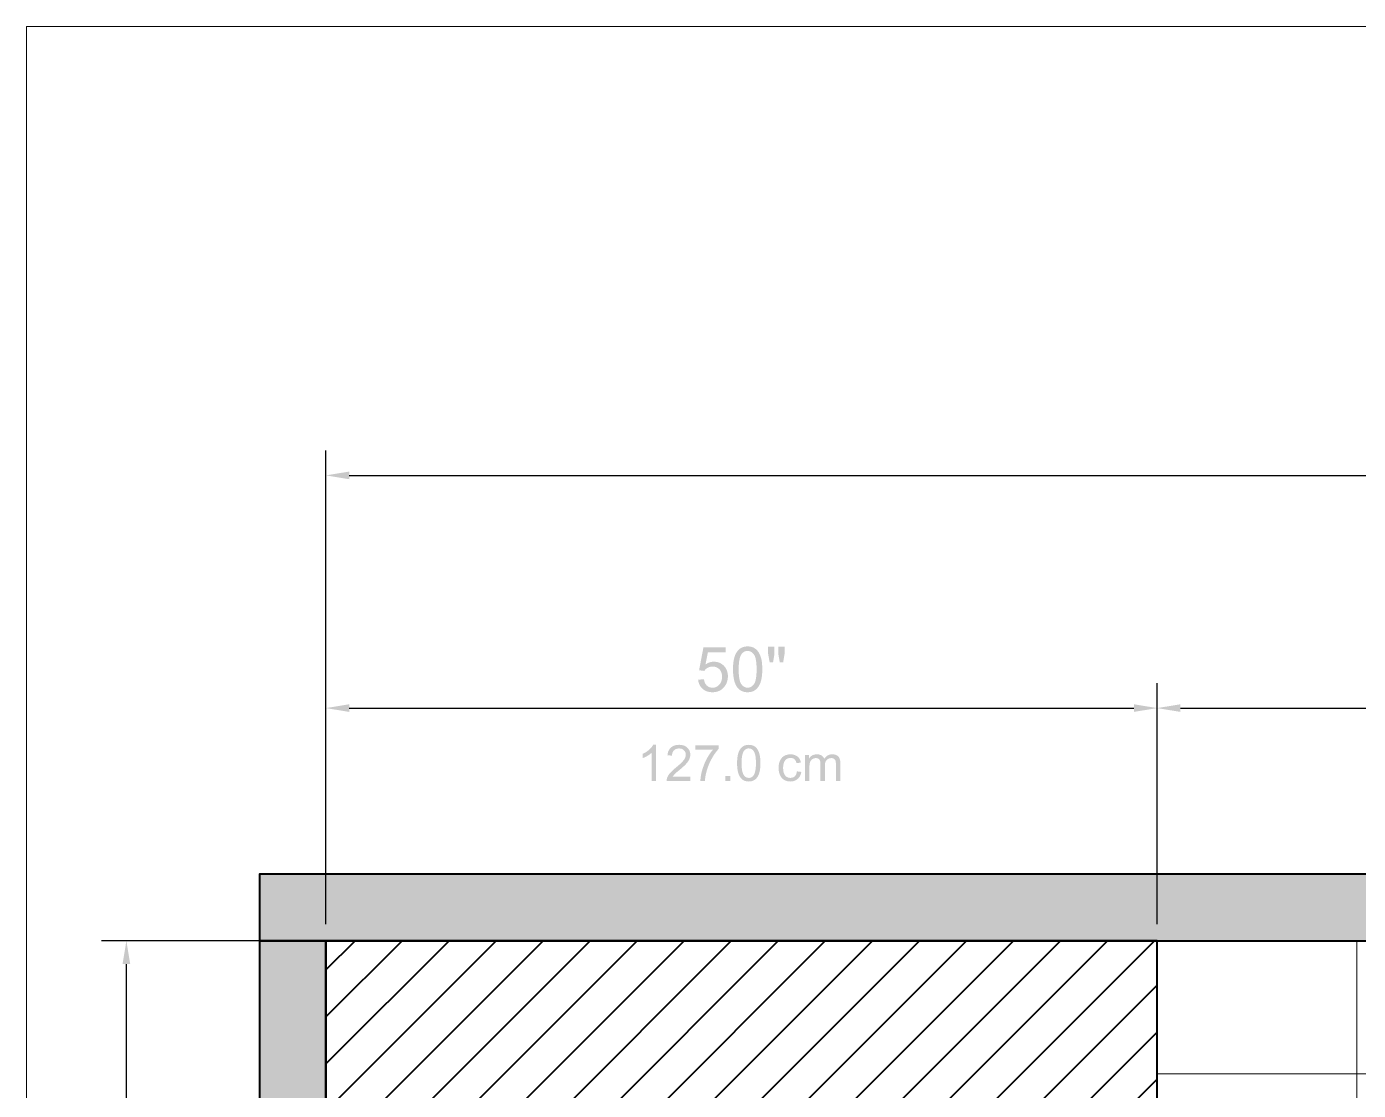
# Model space of a CAD drawing. Header units: inches. Extents: x 0 to 700, y 0 to 895.
# Drawn here: x 0 to 80.1, y 831 to 895 of the extents above; entities that cross this region are included whole.
import ezdxf

# ---------------------------------------------------------------- set-up
doc = ezdxf.new("R2010")
doc.units = ezdxf.units.IN
doc.header["$MEASUREMENT"] = 0
for name, color, linetype, lineweight in [('A-DIMS-IMP', 7, 'Continuous', 13), ('A-DIMS-MET', 7, 'Continuous', 13), ('A-ELEV-LINE', 7, 'Continuous', 13), ('A-FLOR-PATT', 7, 'Continuous', 13), ('A-WALL-EXIST', 7, 'Continuous', 40), ('A-WALL-NEW', 7, 'Continuous', 40)]:
    doc.layers.add(name, color=color, linetype=linetype, lineweight=lineweight)

msp = doc.modelspace()

# ---------------------------------------------------------------- hatches: boundary and pattern name
at = {"layer": 'A-DIMS-IMP'}
h = msp.add_hatch(color=7, dxfattribs=at)
h.paths.add_polyline_path([(40.389, 855.707), (40.737, 855.737), (40.749, 855.675), (40.763, 855.618), (40.781, 855.564), (40.802, 855.514), (40.826, 855.468), (40.853, 855.426), (40.883, 855.389), (40.917, 855.355), (40.953, 855.325), (40.991, 855.299), (41.031, 855.277), (41.072, 855.259), (41.116, 855.245), (41.161, 855.235), (41.208, 855.229), (41.257, 855.227), (41.315, 855.229), (41.372, 855.238), (41.426, 855.252), (41.478, 855.272), (41.527, 855.297), (41.574, 855.328), (41.619, 855.365), (41.662, 855.407), (41.701, 855.454), (41.734, 855.505), (41.763, 855.559), (41.786, 855.617), (41.804, 855.679), (41.817, 855.744), (41.825, 855.813), (41.828, 855.886), (41.825, 855.955), (41.818, 856.02), (41.805, 856.082), (41.788, 856.14), (41.765, 856.194), (41.738, 856.244), (41.706, 856.291), (41.668, 856.333), (41.627, 856.372), (41.583, 856.405), (41.535, 856.433), (41.484, 856.456), (41.431, 856.474), (41.374, 856.487), (41.314, 856.495), (41.251, 856.497), (41.173, 856.493), (41.099, 856.479), (41.029, 856.456), (40.962, 856.425), (40.901, 856.386), (40.847, 856.341), (40.8, 856.291), (40.76, 856.236), (40.448, 856.276), (40.71, 857.663), (42.052, 857.663), (42.052, 857.346), (40.975, 857.346), (40.83, 856.621), (40.891, 856.66), (40.953, 856.695), (41.015, 856.724), (41.079, 856.748), (41.143, 856.766), (41.208, 856.78), (41.273, 856.788), (41.34, 856.79), (41.426, 856.786), (41.51, 856.775), (41.589, 856.756), (41.666, 856.729), (41.739, 856.694), (41.808, 856.652), (41.874, 856.603), (41.936, 856.545), (41.993, 856.482), (42.043, 856.414), (42.085, 856.342), (42.119, 856.265), (42.145, 856.184), (42.164, 856.099), (42.176, 856.009), (42.18, 855.915), (42.176, 855.825), (42.166, 855.738), (42.149, 855.654), (42.126, 855.574), (42.096, 855.496), (42.059, 855.422), (42.016, 855.35), (41.966, 855.282), (41.898, 855.205), (41.824, 855.138), (41.744, 855.082), (41.659, 855.036), (41.567, 855), (41.47, 854.974), (41.366, 854.959), (41.257, 854.954), (41.167, 854.957), (41.081, 854.967), (41, 854.983), (40.922, 855.006), (40.849, 855.035), (40.78, 855.07), (40.716, 855.112), (40.655, 855.16), (40.6, 855.214), (40.551, 855.272), (40.509, 855.334), (40.472, 855.4), (40.442, 855.471), (40.418, 855.545), (40.401, 855.624), (40.389, 855.707)])
h.paths.add_polyline_path([(42.487, 856.332), (42.489, 856.448), (42.493, 856.559), (42.501, 856.664), (42.512, 856.764), (42.526, 856.857), (42.542, 856.945), (42.563, 857.026), (42.586, 857.102), (42.612, 857.173), (42.641, 857.24), (42.673, 857.303), (42.708, 857.361), (42.746, 857.415), (42.787, 857.465), (42.831, 857.511), (42.878, 857.553), (42.929, 857.59), (42.982, 857.622), (43.038, 857.649), (43.098, 857.671), (43.161, 857.689), (43.226, 857.701), (43.295, 857.709), (43.367, 857.711), (43.473, 857.706), (43.571, 857.689), (43.663, 857.662), (43.749, 857.624), (43.827, 857.575), (43.898, 857.517), (43.962, 857.449), (44.019, 857.371), (44.07, 857.284), (44.115, 857.188), (44.154, 857.084), (44.187, 856.97), (44.201, 856.908), (44.214, 856.841), (44.224, 856.769), (44.233, 856.692), (44.239, 856.61), (44.244, 856.522), (44.247, 856.429), (44.248, 856.332), (44.246, 856.216), (44.242, 856.105), (44.234, 856.001), (44.223, 855.902), (44.21, 855.809), (44.193, 855.722), (44.173, 855.64), (44.15, 855.564), (44.124, 855.494), (44.095, 855.427), (44.063, 855.364), (44.028, 855.306), (43.99, 855.251), (43.949, 855.201), (43.905, 855.155), (43.858, 855.113), (43.808, 855.076), (43.755, 855.044), (43.698, 855.016), (43.638, 854.994), (43.575, 854.976), (43.509, 854.964), (43.44, 854.956), (43.367, 854.954), (43.272, 854.958), (43.183, 854.971), (43.098, 854.993), (43.019, 855.024), (42.945, 855.063), (42.876, 855.111), (42.812, 855.168), (42.754, 855.234), (42.692, 855.325), (42.637, 855.429), (42.591, 855.546), (42.554, 855.677), (42.525, 855.821), (42.504, 855.978), (42.491, 856.148), (42.487, 856.332)])
h.paths.add_polyline_path([(42.828, 856.332), (42.83, 856.172), (42.838, 856.027), (42.85, 855.895), (42.867, 855.778), (42.889, 855.674), (42.915, 855.584), (42.947, 855.509), (42.983, 855.447), (43.023, 855.395), (43.066, 855.35), (43.11, 855.313), (43.157, 855.282), (43.206, 855.257), (43.258, 855.24), (43.311, 855.23), (43.367, 855.227), (43.423, 855.23), (43.477, 855.24), (43.528, 855.258), (43.578, 855.282), (43.624, 855.313), (43.669, 855.351), (43.711, 855.396), (43.751, 855.448), (43.788, 855.51), (43.82, 855.586), (43.846, 855.675), (43.868, 855.779), (43.885, 855.896), (43.897, 856.028), (43.905, 856.173), (43.907, 856.332), (43.905, 856.491), (43.897, 856.637), (43.885, 856.769), (43.868, 856.886), (43.846, 856.99), (43.82, 857.08), (43.788, 857.156), (43.751, 857.217), (43.711, 857.269), (43.669, 857.313), (43.624, 857.351), (43.577, 857.382), (43.527, 857.406), (43.475, 857.423), (43.421, 857.433), (43.364, 857.437), (43.308, 857.434), (43.255, 857.425), (43.205, 857.409), (43.158, 857.388), (43.114, 857.361), (43.073, 857.328), (43.035, 857.289), (42.999, 857.243), (42.959, 857.175), (42.924, 857.094), (42.895, 856.999), (42.871, 856.892), (42.852, 856.771), (42.839, 856.638), (42.83, 856.491), (42.828, 856.332)])
h.paths.add_polyline_path([(44.693, 856.744), (44.601, 857.258), (44.601, 857.7), (44.979, 857.7), (44.979, 857.258), (44.896, 856.744), (44.693, 856.744)])
h.paths.add_polyline_path([(45.303, 856.744), (45.213, 857.258), (45.213, 857.7), (45.59, 857.7), (45.59, 857.258), (45.502, 856.744), (45.303, 856.744)])
at = {"layer": 'A-DIMS-MET'}
h = msp.add_hatch(color=7, dxfattribs=at)
h.paths.add_polyline_path([(37.855, 849.62), (37.59, 849.62), (37.59, 851.31), (37.538, 851.264), (37.482, 851.219), (37.422, 851.177), (37.357, 851.136), (37.289, 851.097), (37.216, 851.059), (37.139, 851.024), (37.058, 850.99), (37.058, 851.247), (37.168, 851.303), (37.269, 851.363), (37.36, 851.426), (37.443, 851.492), (37.517, 851.562), (37.581, 851.635), (37.636, 851.711), (37.683, 851.79), (37.855, 851.79), (37.855, 849.62)])
h.paths.add_polyline_path([(39.925, 849.62), (38.494, 849.62), (38.502, 849.712), (38.526, 849.804), (38.566, 849.897), (38.622, 849.99), (38.657, 850.038), (38.699, 850.089), (38.749, 850.143), (38.805, 850.201), (38.868, 850.261), (38.938, 850.324), (39.015, 850.389), (39.098, 850.458), (39.202, 850.545), (39.301, 850.634), (39.393, 850.724), (39.48, 850.817), (39.519, 850.864), (39.554, 850.911), (39.582, 850.958), (39.606, 851.006), (39.624, 851.053), (39.638, 851.1), (39.645, 851.148), (39.648, 851.195), (39.646, 851.235), (39.641, 851.273), (39.632, 851.31), (39.619, 851.344), (39.603, 851.377), (39.583, 851.408), (39.559, 851.438), (39.532, 851.465), (39.471, 851.512), (39.401, 851.546), (39.324, 851.566), (39.24, 851.572), (39.154, 851.565), (39.076, 851.545), (39.005, 851.511), (38.941, 851.462), (38.912, 851.433), (38.888, 851.401), (38.867, 851.365), (38.85, 851.326), (38.836, 851.283), (38.827, 851.237), (38.821, 851.187), (38.818, 851.135), (38.546, 851.166), (38.555, 851.239), (38.569, 851.308), (38.588, 851.373), (38.612, 851.433), (38.642, 851.489), (38.677, 851.54), (38.717, 851.587), (38.762, 851.63), (38.811, 851.667), (38.864, 851.7), (38.919, 851.728), (38.978, 851.75), (39.04, 851.768), (39.106, 851.78), (39.174, 851.788), (39.246, 851.79), (39.323, 851.788), (39.396, 851.779), (39.465, 851.766), (39.529, 851.746), (39.589, 851.722), (39.644, 851.691), (39.695, 851.656), (39.742, 851.614), (39.783, 851.569), (39.819, 851.522), (39.85, 851.472), (39.875, 851.42), (39.894, 851.366), (39.908, 851.309), (39.916, 851.25), (39.919, 851.189), (39.917, 851.137), (39.91, 851.085), (39.898, 851.033), (39.882, 850.98), (39.861, 850.927), (39.835, 850.875), (39.805, 850.822), (39.77, 850.769), (39.728, 850.713), (39.676, 850.653), (39.616, 850.589), (39.546, 850.52), (39.467, 850.446), (39.378, 850.368), (39.281, 850.286), (39.174, 850.199), (39.117, 850.153), (39.066, 850.109), (39.02, 850.066), (38.979, 850.025), (38.942, 849.985), (38.911, 849.947), (38.884, 849.911), (38.863, 849.876), (39.925, 849.876), (39.925, 849.62)])
h.paths.add_polyline_path([(41.622, 851.546), (41.544, 851.456), (41.469, 851.361), (41.396, 851.261), (41.325, 851.155), (41.258, 851.045), (41.193, 850.929), (41.131, 850.808), (41.071, 850.682), (41.016, 850.553), (40.967, 850.423), (40.924, 850.292), (40.886, 850.16), (40.855, 850.026), (40.83, 849.892), (40.811, 849.756), (40.797, 849.62), (40.526, 849.62), (40.532, 849.731), (40.544, 849.846), (40.562, 849.963), (40.586, 850.082), (40.616, 850.204), (40.652, 850.329), (40.695, 850.457), (40.743, 850.587), (40.797, 850.717), (40.855, 850.841), (40.916, 850.962), (40.981, 851.077), (41.05, 851.188), (41.123, 851.295), (41.2, 851.397), (41.281, 851.494), (40.224, 851.494), (40.224, 851.751), (41.622, 851.751), (41.622, 851.546)])
h.paths.add_polyline_path([(42.328, 849.62), (42.026, 849.62), (42.026, 849.922), (42.328, 849.922), (42.328, 849.62)])
h.paths.add_polyline_path([(43.435, 851.79), (43.52, 851.786), (43.6, 851.773), (43.674, 851.751), (43.743, 851.721), (43.806, 851.682), (43.864, 851.635), (43.916, 851.579), (43.963, 851.514), (44.004, 851.441), (44.04, 851.359), (44.07, 851.268), (44.095, 851.169), (44.114, 851.061), (44.128, 850.944), (44.136, 850.819), (44.139, 850.685), (44.136, 850.55), (44.128, 850.424), (44.113, 850.307), (44.093, 850.198), (44.068, 850.099), (44.037, 850.009), (44, 849.927), (43.957, 849.855), (43.909, 849.791), (43.856, 849.736), (43.798, 849.689), (43.735, 849.651), (43.668, 849.621), (43.595, 849.6), (43.517, 849.587), (43.435, 849.583), (43.35, 849.587), (43.27, 849.6), (43.196, 849.622), (43.127, 849.652), (43.064, 849.691), (43.006, 849.738), (42.954, 849.794), (42.908, 849.859), (42.866, 849.932), (42.831, 850.014), (42.8, 850.104), (42.776, 850.203), (42.757, 850.311), (42.743, 850.427), (42.735, 850.552), (42.732, 850.685), (42.735, 850.82), (42.743, 850.947), (42.757, 851.064), (42.777, 851.172), (42.803, 851.272), (42.834, 851.363), (42.871, 851.444), (42.914, 851.517), (42.962, 851.581), (43.015, 851.637), (43.072, 851.684), (43.135, 851.722), (43.203, 851.752), (43.275, 851.773), (43.352, 851.786), (43.435, 851.79)])
h.paths.add_polyline_path([(43.435, 849.801), (43.486, 849.804), (43.535, 849.814), (43.58, 849.83), (43.622, 849.853), (43.661, 849.882), (43.696, 849.918), (43.728, 849.96), (43.757, 850.008), (43.783, 850.064), (43.805, 850.128), (43.824, 850.2), (43.839, 850.281), (43.851, 850.37), (43.86, 850.467), (43.865, 850.572), (43.866, 850.685), (43.866, 850.765), (43.863, 850.84), (43.86, 850.911), (43.854, 850.978), (43.848, 851.04), (43.839, 851.098), (43.83, 851.151), (43.818, 851.2), (43.791, 851.288), (43.758, 851.364), (43.719, 851.428), (43.674, 851.48), (43.623, 851.52), (43.565, 851.549), (43.502, 851.566), (43.432, 851.572), (43.38, 851.569), (43.332, 851.559), (43.286, 851.543), (43.245, 851.52), (43.206, 851.49), (43.171, 851.454), (43.139, 851.411), (43.111, 851.362), (43.085, 851.305), (43.063, 851.24), (43.045, 851.168), (43.03, 851.087), (43.018, 850.999), (43.01, 850.902), (43.005, 850.798), (43.003, 850.685), (43.004, 850.607), (43.006, 850.532), (43.01, 850.462), (43.015, 850.396), (43.022, 850.334), (43.03, 850.277), (43.04, 850.223), (43.052, 850.174), (43.079, 850.086), (43.112, 850.01), (43.151, 849.945), (43.196, 849.893), (43.247, 849.853), (43.304, 849.824), (43.366, 849.807), (43.435, 849.801)])
h.paths.add_polyline_path([(46.595, 850.161), (46.58, 850.088), (46.561, 850.021), (46.538, 849.959), (46.51, 849.902), (46.479, 849.849), (46.443, 849.802), (46.403, 849.76), (46.359, 849.722), (46.313, 849.69), (46.264, 849.661), (46.214, 849.638), (46.163, 849.618), (46.11, 849.603), (46.056, 849.592), (46, 849.585), (45.942, 849.583), (45.86, 849.587), (45.782, 849.597), (45.709, 849.615), (45.641, 849.639), (45.577, 849.67), (45.519, 849.709), (45.465, 849.754), (45.416, 849.806), (45.373, 849.864), (45.335, 849.927), (45.303, 849.994), (45.277, 850.066), (45.257, 850.142), (45.242, 850.223), (45.234, 850.308), (45.231, 850.398), (45.232, 850.472), (45.237, 850.543), (45.246, 850.61), (45.257, 850.673), (45.272, 850.732), (45.291, 850.787), (45.313, 850.839), (45.338, 850.886), (45.394, 850.971), (45.458, 851.043), (45.528, 851.1), (45.605, 851.144), (45.686, 851.177), (45.77, 851.2), (45.855, 851.214), (45.942, 851.219), (46.002, 851.217), (46.059, 851.211), (46.114, 851.201), (46.167, 851.187), (46.217, 851.17), (46.265, 851.148), (46.312, 851.123), (46.356, 851.093), (46.397, 851.06), (46.433, 851.023), (46.466, 850.983), (46.494, 850.939), (46.519, 850.891), (46.539, 850.839), (46.555, 850.784), (46.567, 850.725), (46.311, 850.685), (46.288, 850.759), (46.259, 850.823), (46.223, 850.878), (46.182, 850.922), (46.134, 850.957), (46.08, 850.982), (46.02, 850.997), (45.954, 851.002), (45.9, 851), (45.85, 850.992), (45.802, 850.98), (45.759, 850.963), (45.718, 850.94), (45.681, 850.913), (45.647, 850.881), (45.617, 850.844), (45.59, 850.803), (45.566, 850.758), (45.547, 850.709), (45.531, 850.655), (45.518, 850.598), (45.509, 850.537), (45.504, 850.473), (45.502, 850.404), (45.504, 850.334), (45.509, 850.268), (45.518, 850.206), (45.53, 850.148), (45.546, 850.094), (45.565, 850.045), (45.588, 849.999), (45.615, 849.958), (45.644, 849.921), (45.677, 849.889), (45.713, 849.863), (45.752, 849.84), (45.794, 849.823), (45.84, 849.811), (45.888, 849.804), (45.939, 849.801), (46.02, 849.807), (46.092, 849.826), (46.155, 849.856), (46.208, 849.899), (46.253, 849.954), (46.288, 850.022), (46.314, 850.101), (46.331, 850.193), (46.595, 850.161)])
h.paths.add_polyline_path([(48.942, 849.62), (48.677, 849.62), (48.677, 850.607), (48.676, 850.66), (48.673, 850.708), (48.669, 850.753), (48.662, 850.794), (48.652, 850.831), (48.636, 850.866), (48.614, 850.9), (48.586, 850.931), (48.552, 850.957), (48.508, 850.975), (48.456, 850.987), (48.396, 850.99), (48.32, 850.983), (48.25, 850.963), (48.185, 850.929), (48.126, 850.881), (48.099, 850.852), (48.076, 850.818), (48.057, 850.78), (48.041, 850.738), (48.028, 850.692), (48.02, 850.641), (48.014, 850.587), (48.012, 850.528), (48.012, 849.62), (47.747, 849.62), (47.747, 850.637), (47.746, 850.685), (47.743, 850.73), (47.737, 850.771), (47.729, 850.808), (47.719, 850.841), (47.707, 850.87), (47.693, 850.894), (47.676, 850.915), (47.636, 850.948), (47.589, 850.971), (47.535, 850.986), (47.473, 850.99), (47.431, 850.988), (47.392, 850.983), (47.354, 850.974), (47.318, 850.961), (47.283, 850.944), (47.251, 850.924), (47.221, 850.9), (47.193, 850.872), (47.167, 850.84), (47.145, 850.801), (47.126, 850.755), (47.11, 850.703), (47.098, 850.645), (47.09, 850.58), (47.084, 850.509), (47.083, 850.432), (47.083, 849.62), (46.818, 849.62), (46.818, 851.183), (47.056, 851.183), (47.056, 850.965), (47.062, 850.965), (47.104, 851.025), (47.151, 851.076), (47.202, 851.12), (47.258, 851.155), (47.319, 851.183), (47.385, 851.203), (47.455, 851.215), (47.529, 851.219), (47.612, 851.214), (47.686, 851.202), (47.753, 851.18), (47.813, 851.15), (47.865, 851.112), (47.909, 851.064), (47.945, 851.009), (47.974, 850.945), (48.02, 851.009), (48.069, 851.064), (48.123, 851.112), (48.182, 851.15), (48.244, 851.18), (48.31, 851.202), (48.381, 851.214), (48.456, 851.219), (48.515, 851.217), (48.57, 851.21), (48.621, 851.2), (48.669, 851.186), (48.712, 851.167), (48.752, 851.145), (48.788, 851.118), (48.821, 851.088), (48.849, 851.053), (48.874, 851.014), (48.895, 850.971), (48.912, 850.924), (48.925, 850.872), (48.935, 850.817), (48.94, 850.758), (48.942, 850.694), (48.942, 849.62)])
at = {"layer": 'A-WALL-EXIST'}
h = msp.add_hatch(color=8, dxfattribs=at)
h.dxf.hatch_style = 1
h.paths.add_polyline_path([(14, 840), (178, 840), (178, 844), (14, 844)])
h = msp.add_hatch(color=8, dxfattribs=at)
h.dxf.hatch_style = 1
h.paths.add_polyline_path([(14, 736), (18, 736), (18, 840), (14, 840)])
at = {"layer": 'A-WALL-NEW'}
h = msp.add_hatch(dxfattribs=at)
h.set_pattern_fill('ANSI31', scale=16)
h.paths.add_polyline_path([(18, 800), (68, 800), (68, 840), (18, 840)])

# ---------------------------------------------------------------- linework, layer by layer
at = {"color": 7}
for p, q in [((18, 841), (18, 869.5)), ((19.4, 868), (216.6, 868)), ((18, 841), (18, 855.5)), ((68, 841), (68, 855.5)), ((68, 841), (68, 855.5)), ((19.4, 854), (66.6, 854)), ((69.4, 854), (166.6, 854)), ((17, 840), (4.5, 840)), ((6, 801.4), (6, 838.6))]:
    msp.add_line(p, q, dxfattribs=at)
at = {"color": 0, "linetype": 'ByBlock'}
for points in [[(19.4, 867.77), (18, 868), (19.4, 868.23)], [(19.4, 853.77), (18, 854), (19.4, 854.23)], [(66.6, 854.23), (68, 854), (66.6, 853.77)], [(69.4, 853.77), (68, 854), (69.4, 854.23)], [(5.77, 838.6), (6, 840), (6.23, 838.6)]]:
    msp.add_solid(points, dxfattribs=at)
at = {"layer": 'A-ELEV-LINE'}
msp.add_lwpolyline([(0, 0), (250, 0), (250, 895), (0, 895)], close=True, dxfattribs=at)
at = {"layer": 'A-FLOR-PATT'}
msp.add_line((80, 788), (80, 840), dxfattribs=at)
for points in [[(68, 640), (218, 640), (218, 840), (18, 840), (18, 740), (68, 740)], [(68, 788), (168, 788), (168, 840), (68, 840)], [(68, 832), (168, 832), (168, 840), (68, 840)]]:
    msp.add_lwpolyline(points, close=True, dxfattribs=at)
at = {"layer": 'A-WALL-EXIST'}
for points in [[(14, 840), (178, 840), (178, 844), (14, 844)], [(14, 736), (18, 736), (18, 840), (14, 840)]]:
    msp.add_lwpolyline(points, close=True, dxfattribs=at)
at = {"layer": 'A-WALL-NEW'}
msp.add_lwpolyline([(18, 800), (68, 800), (68, 840), (18, 840)], close=True, dxfattribs=at)
at = {"layer": 'Defpoints'}
for p in [(18, 868), (18, 854), (68, 854), (18, 840), (18, 840), (18, 840), (68, 840), (68, 840)]:
    msp.add_point(p, dxfattribs=at)

doc.saveas('drawing.dxf')
